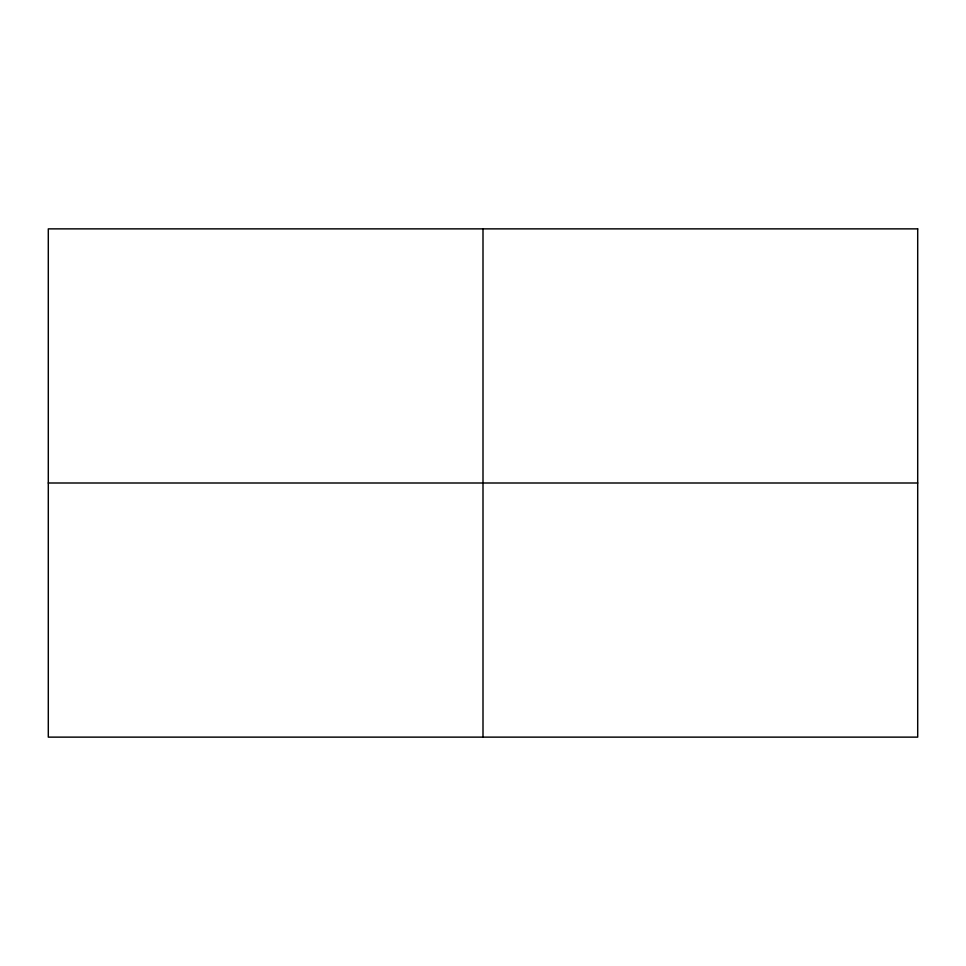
<?xml version="1.0" encoding="UTF-8"?>
<svg xmlns="http://www.w3.org/2000/svg" width="966" height="966" viewBox="0 0 966 966"><rect width="100%" height="100%" fill="white"/><g stroke="black" fill="none" stroke-linecap="round" stroke-linejoin="round"><path stroke-width="1.45" d="M48.3 483L917.7 483M483 228.87L483 737.13M917.7 228.87L48.3 228.87L48.3 737.13L917.7 737.13L917.7 228.87"/></g></svg>
